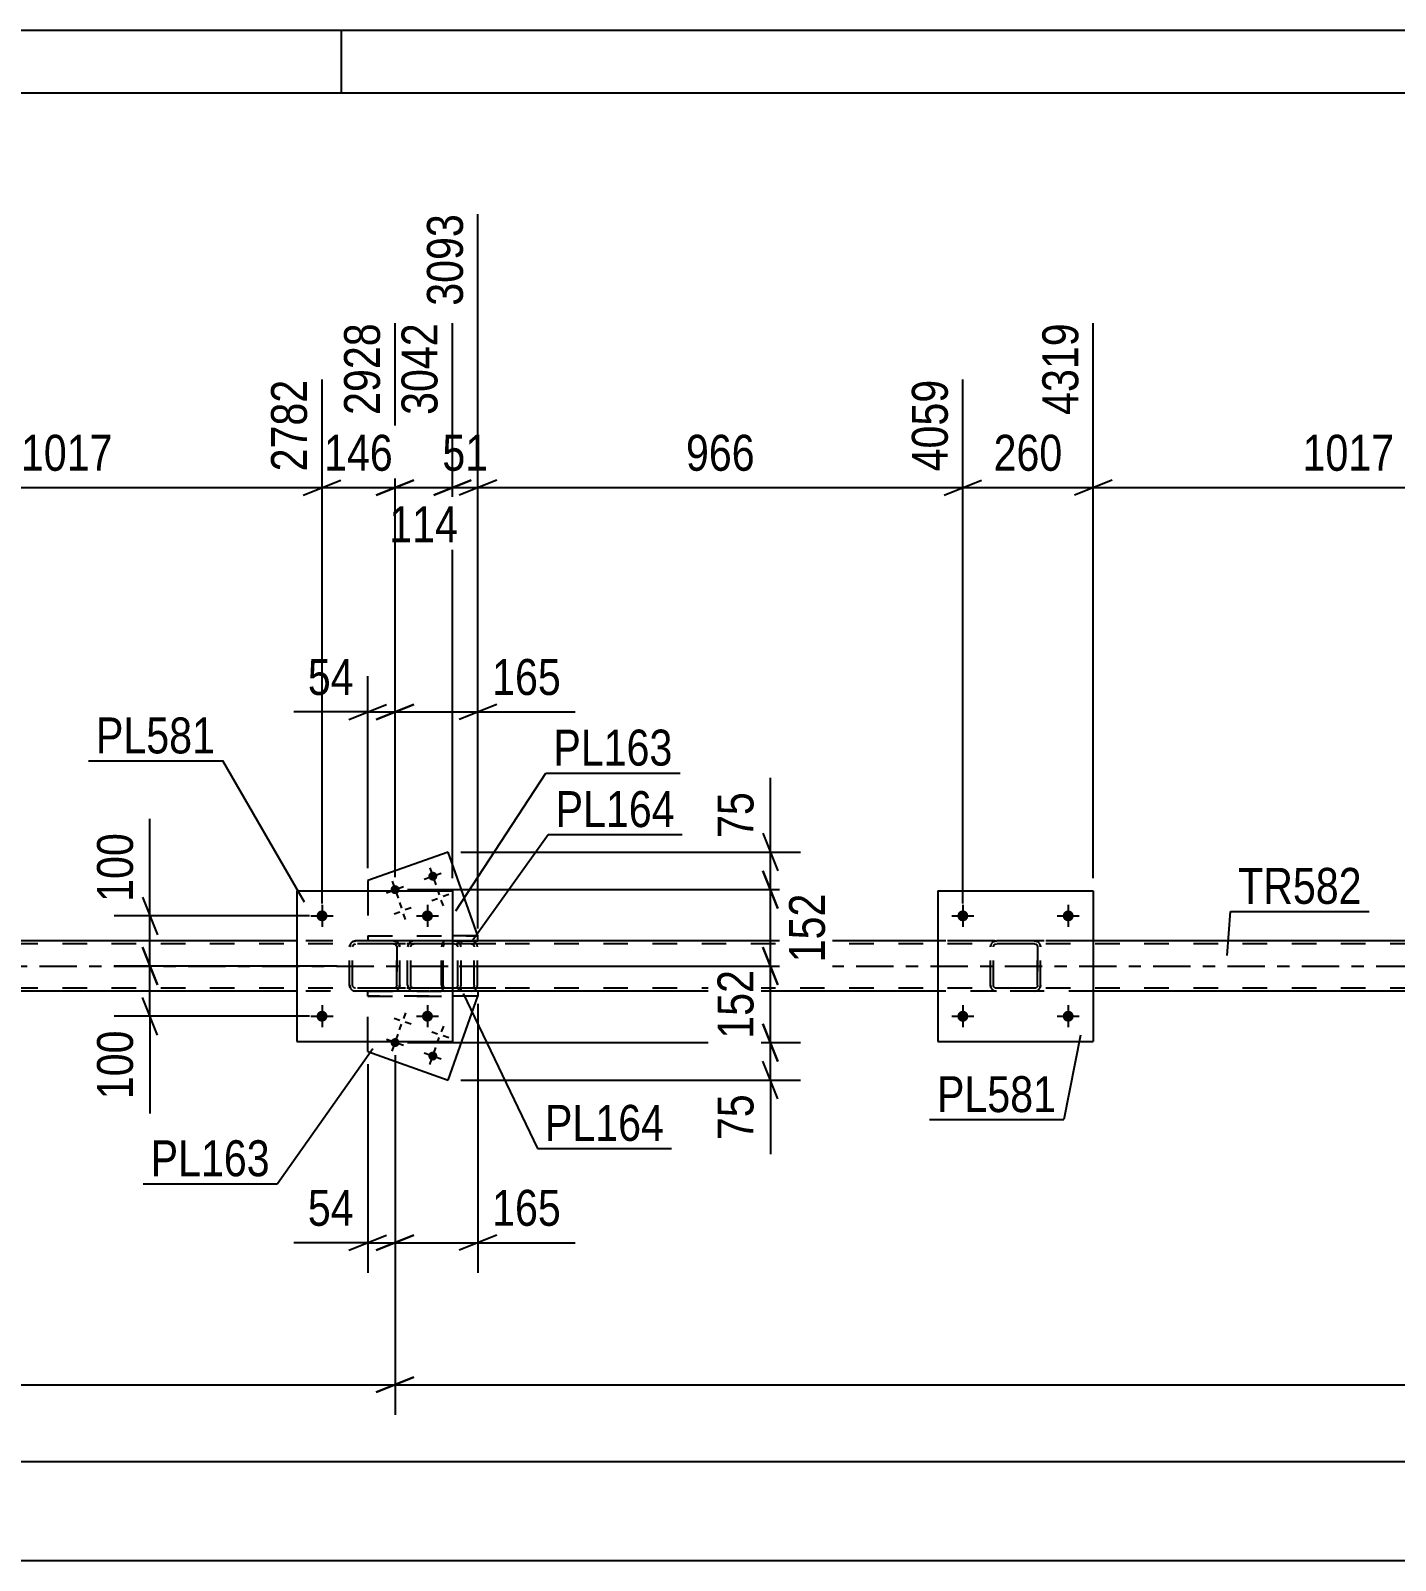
# Model space of a CAD drawing. Header units: millimetres. Extents: x -116 to 725, y -402 to 192.
# Drawn here: x 70.4 to 179.2, y 69.8 to 191.7 of the extents above; entities that cross this region are included whole.
import ezdxf

# ---------------------------------------------------------------- set-up
doc = ezdxf.new("R2010")
doc.units = ezdxf.units.MM
doc.linetypes.add('DXK_LINE_DOT2', pattern=[3.9198, 1.9599, -1.9599])
doc.linetypes.add('DXK_LINE_DOT3', pattern=[5.9187, 2.979, -0.9799, 0.9799, -0.9799])
doc.styles.add('Arial Narrow', font='ARIALN.TTF', dxfattribs={"height": 0.2})

# ---------------------------------------------------------------- blocks, each defined once
blk = doc.blocks.new('Unknown-200057495-1133')
at = {"color": 5, "linetype": 'Continuous'}
for p, q in [((725.23, 191.75), (-115.77, 191.75)), ((95.23, 186.75), (95.23, 191.75)), ((720.23, 186.75), (-110.77, 186.75))]:
    blk.add_line(p, q, dxfattribs=at)
blk = doc.blocks.new('Bolt-200057495-6686 - 6662')
at = {"linetype": 'Continuous'}
for points in [[(145.19, 121.19, -1), (144.31, 121.19, -1)], [(153.59, 121.19, -1), (152.71, 121.19, -1)]]:
    blk.add_hatch(color=1, dxfattribs=at).paths.add_polyline_path(points)
at = {"color": 1, "linetype": 'Continuous'}
for p, q in [((144.75, 122.07), (144.75, 120.31)), ((153.15, 122.07), (153.15, 120.31)), ((143.87, 121.19), (145.63, 121.19)), ((152.27, 121.19), (154.03, 121.19))]:
    blk.add_line(p, q, dxfattribs=at)
blk = doc.blocks.new('Bolt-200057495-6687 - 6662')
at = {"linetype": 'Continuous'}
for points in [[(145.19, 113.19, -1), (144.31, 113.19, -1)], [(153.59, 113.19, -1), (152.71, 113.19, -1)]]:
    blk.add_hatch(color=1, dxfattribs=at).paths.add_polyline_path(points)
at = {"color": 1, "linetype": 'Continuous'}
for p, q in [((144.75, 114.07), (144.75, 112.31)), ((153.15, 114.07), (153.15, 112.31)), ((143.87, 113.19), (145.63, 113.19)), ((152.27, 113.19), (154.03, 113.19))]:
    blk.add_line(p, q, dxfattribs=at)
blk = doc.blocks.new('Bolt-200057495-6688 - 6662')
at = {"linetype": 'Continuous'}
for points in [[(94.11, 121.19, -1), (93.23, 121.19, -1)], [(102.51, 121.19, -1), (101.63, 121.19, -1)]]:
    blk.add_hatch(color=1, dxfattribs=at).paths.add_polyline_path(points)
at = {"color": 1, "linetype": 'Continuous'}
for p, q in [((93.67, 122.07), (93.67, 120.31)), ((102.07, 122.07), (102.07, 120.31)), ((92.79, 121.19), (94.55, 121.19)), ((101.19, 121.19), (102.95, 121.19))]:
    blk.add_line(p, q, dxfattribs=at)
blk = doc.blocks.new('Bolt-200057495-6689 - 6662')
at = {"linetype": 'Continuous'}
for points in [[(94.11, 113.19, -1), (93.23, 113.19, -1)], [(102.51, 113.19, -1), (101.63, 113.19, -1)]]:
    blk.add_hatch(color=1, dxfattribs=at).paths.add_polyline_path(points)
at = {"color": 1, "linetype": 'Continuous'}
for p, q in [((93.67, 114.07), (93.67, 112.31)), ((102.07, 114.07), (102.07, 112.31)), ((92.79, 113.19), (94.55, 113.19)), ((101.19, 113.19), (102.95, 113.19))]:
    blk.add_line(p, q, dxfattribs=at)
blk = doc.blocks.new('Part-200057495-6762 - 6662')
at = {"color": 2, "linetype": 'Continuous'}
for p, q in [((142.75, 123.19), (142.75, 111.19)), ((142.75, 123.19), (155.15, 123.19)), ((155.15, 123.19), (155.15, 111.19)), ((142.75, 111.19), (155.15, 111.19))]:
    blk.add_line(p, q, dxfattribs=at)
blk = doc.blocks.new('Part-200057495-6763 - 6662')
at = {"color": 7, "linetype": 'DXK_LINE_DOT2'}
for p, q in [((146.95, 118.71), (146.98, 118.89)), ((146.98, 118.89), (146.95, 118.71)), ((146.95, 115.67), (146.95, 118.71)), ((146.95, 115.67), (146.95, 118.71)), ((147.19, 118.71), (147.2, 118.8)), ((147.19, 115.67), (147.19, 118.71)), ((147.19, 115.67), (147.19, 118.71)), ((147.2, 118.8), (147.26, 118.88)), ((147.24, 119.15), (147.43, 119.19)), ((147.43, 119.19), (147.24, 119.15)), ((147.26, 118.88), (147.33, 118.93)), ((147.33, 118.93), (147.43, 118.95)), ((150.47, 119.19), (147.43, 119.19)), ((150.47, 118.95), (147.43, 118.95)), ((150.47, 119.19), (150.65, 119.15)), ((150.65, 119.15), (150.47, 119.19)), ((150.47, 118.95), (150.56, 118.93)), ((150.56, 118.93), (150.64, 118.88)), ((150.64, 118.88), (150.69, 118.8)), ((150.69, 118.8), (150.71, 118.71)), ((150.71, 115.67), (150.71, 118.71)), ((150.71, 118.71), (150.71, 115.67)), ((150.91, 118.89), (150.95, 118.71)), ((150.95, 118.71), (150.91, 118.89)), ((150.95, 115.67), (150.95, 118.71)), ((150.95, 115.67), (150.95, 118.71)), ((146.98, 115.48), (146.95, 115.67)), ((146.95, 115.67), (146.98, 115.48)), ((147.2, 115.57), (147.19, 115.67)), ((147.26, 115.5), (147.2, 115.57)), ((147.43, 115.19), (147.24, 115.22)), ((147.24, 115.22), (147.43, 115.19)), ((147.33, 115.44), (147.26, 115.5)), ((147.43, 115.43), (147.33, 115.44)), ((150.47, 115.43), (147.43, 115.43)), ((150.47, 115.19), (147.43, 115.19)), ((150.56, 115.44), (150.47, 115.43)), ((150.65, 115.22), (150.47, 115.19)), ((150.47, 115.19), (150.65, 115.22)), ((150.64, 115.5), (150.56, 115.44)), ((150.69, 115.57), (150.64, 115.5)), ((150.71, 115.67), (150.69, 115.57)), ((150.95, 115.67), (150.91, 115.48)), ((150.91, 115.48), (150.95, 115.67))]:
    blk.add_line(p, q, dxfattribs=at)
at = {"color": 7, "linetype": 'DXK_LINE_DOT3'}
blk.add_line((148.95, 117.19), (148.95, 117.19), dxfattribs=at)
at = {"color": 7, "linetype": 'DXK_LINE_DOT2'}
for centre, start, end in [((147.43, 118.71), 112.5, 157.5), ((147.43, 118.71), 112.5, 157.5), ((150.47, 118.71), 22.5, 67.5), ((150.47, 118.71), 22.5, 67.5), ((147.43, 115.67), 202.5, 247.5), ((147.43, 115.67), 202.5, 247.5), ((150.47, 115.67), 292.5, 337.5), ((150.47, 115.67), 292.5, 337.5)]:
    blk.add_arc(centre, 0.48, start, end, dxfattribs=at)
blk = doc.blocks.new('Part-200057495-6768 - 6662')
at = {"color": 2, "linetype": 'Continuous'}
for p, q in [((91.67, 123.19), (91.67, 111.19)), ((91.67, 123.19), (104.07, 123.19)), ((104.07, 123.19), (104.07, 111.19)), ((91.67, 111.19), (104.07, 111.19))]:
    blk.add_line(p, q, dxfattribs=at)
blk = doc.blocks.new('Part-200057495-6769 - 6662')
at = {"color": 7, "linetype": 'DXK_LINE_DOT2'}
for p, q in [((95.87, 118.71), (95.9, 118.89)), ((95.9, 118.89), (95.87, 118.71)), ((95.87, 115.67), (95.87, 118.71)), ((95.87, 115.67), (95.87, 118.71)), ((96.11, 118.71), (96.12, 118.8)), ((96.11, 115.67), (96.11, 118.71)), ((96.11, 115.67), (96.11, 118.71)), ((96.12, 118.8), (96.18, 118.88)), ((96.16, 119.15), (96.35, 119.19)), ((96.35, 119.19), (96.16, 119.15)), ((96.18, 118.88), (96.25, 118.93)), ((96.25, 118.93), (96.35, 118.95)), ((99.39, 119.19), (96.35, 119.19)), ((99.39, 118.95), (96.35, 118.95)), ((99.39, 119.19), (99.57, 119.15)), ((99.57, 119.15), (99.39, 119.19)), ((99.39, 118.95), (99.48, 118.93)), ((99.48, 118.93), (99.56, 118.88)), ((99.56, 118.88), (99.61, 118.8)), ((99.61, 118.8), (99.63, 118.71)), ((99.63, 115.67), (99.63, 118.71)), ((99.63, 118.71), (99.63, 115.67)), ((99.83, 118.89), (99.87, 118.71)), ((99.87, 118.71), (99.83, 118.89)), ((99.87, 115.67), (99.87, 118.71)), ((99.87, 115.67), (99.87, 118.71)), ((95.9, 115.48), (95.87, 115.67)), ((95.87, 115.67), (95.9, 115.48)), ((96.12, 115.57), (96.11, 115.67)), ((96.18, 115.5), (96.12, 115.57)), ((96.35, 115.19), (96.16, 115.22)), ((96.16, 115.22), (96.35, 115.19)), ((96.25, 115.44), (96.18, 115.5)), ((96.35, 115.43), (96.25, 115.44)), ((99.39, 115.43), (96.35, 115.43)), ((99.39, 115.19), (96.35, 115.19)), ((99.48, 115.44), (99.39, 115.43)), ((99.57, 115.22), (99.39, 115.19)), ((99.39, 115.19), (99.57, 115.22)), ((99.56, 115.5), (99.48, 115.44)), ((99.61, 115.57), (99.56, 115.5)), ((99.63, 115.67), (99.61, 115.57)), ((99.87, 115.67), (99.83, 115.48)), ((99.83, 115.48), (99.87, 115.67))]:
    blk.add_line(p, q, dxfattribs=at)
at = {"color": 7, "linetype": 'DXK_LINE_DOT3'}
blk.add_line((97.87, 117.19), (97.87, 117.19), dxfattribs=at)
at = {"color": 7, "linetype": 'DXK_LINE_DOT2'}
for centre, start, end in [((96.35, 118.71), 112.5, 157.5), ((96.35, 118.71), 112.5, 157.5), ((99.39, 118.71), 22.5, 67.5), ((99.39, 118.71), 22.5, 67.5), ((96.35, 115.67), 202.5, 247.5), ((96.35, 115.67), 202.5, 247.5), ((99.39, 115.67), 292.5, 337.5), ((99.39, 115.67), 292.5, 337.5)]:
    blk.add_arc(centre, 0.48, start, end, dxfattribs=at)
blk = doc.blocks.new('Bolt-200057495-6948 - 6662')
at = {"linetype": 'Continuous'}
for points in [[(102.84, 124.47, -1), (102.16, 124.23, -1)], [(99.83, 123.4, -1), (99.15, 123.16, -1)]]:
    blk.add_hatch(color=1, dxfattribs=at).paths.add_polyline_path(points)
at = {"color": 1, "linetype": 'Continuous'}
for p, q in [((101.82, 124.11), (103.18, 124.59)), ((102.26, 125.03), (102.74, 123.67)), ((98.81, 123.04), (100.16, 123.52)), ((99.25, 123.96), (99.73, 122.6)), ((102.86, 123.33), (103.02, 122.88)), ((99.85, 122.26), (100.01, 121.81)), ((102.42, 122.41), (102.88, 122.57)), ((103.34, 121.98), (103.18, 122.43)), ((103.78, 122.9), (103.33, 122.74)), ((99.41, 121.34), (99.86, 121.51)), ((100.33, 120.91), (100.17, 121.36)), ((100.77, 121.83), (100.31, 121.67))]:
    blk.add_line(p, q, dxfattribs=at)
blk = doc.blocks.new('Part-200057495-6824 - 6662')
at = {"color": 7, "linetype": 'DXK_LINE_DOT2'}
for p, q in [((97.32, 119.59), (97.32, 119.19)), ((97.32, 119.59), (104.07, 119.59)), ((104.07, 119.19), (97.32, 119.19))]:
    blk.add_line(p, q, dxfattribs=at)
at = {"color": 2, "linetype": 'Continuous'}
for p, q in [((106.1, 119.59), (104.07, 119.59)), ((106.1, 119.19), (106.1, 119.59)), ((104.07, 119.19), (106.1, 119.19))]:
    blk.add_line(p, q, dxfattribs=at)
blk = doc.blocks.new('Part-200057495-6829 - 6662')
at = {"color": 7, "linetype": 'DXK_LINE_DOT2'}
for p, q in [((97.32, 114.79), (97.32, 115.19)), ((97.32, 115.19), (104.07, 115.19)), ((97.32, 114.79), (104.07, 114.79))]:
    blk.add_line(p, q, dxfattribs=at)
at = {"color": 2, "linetype": 'Continuous'}
for p, q in [((106.1, 115.19), (104.07, 115.19)), ((106.1, 114.79), (104.07, 114.79)), ((106.1, 115.19), (106.1, 114.79))]:
    blk.add_line(p, q, dxfattribs=at)
blk = doc.blocks.new('Part-200057495-6856 - 6662')
at = {"color": 7, "linetype": 'DXK_LINE_DOT2'}
for p in [(106.1, 114.79), (97.32, 111.19)]:
    blk.add_line(p, (97.32, 114.79), dxfattribs=at)
at = {"color": 2, "linetype": 'Continuous'}
for p, q in [((103.73, 108.1), (106.1, 114.79)), ((97.32, 110.37), (97.32, 111.19)), ((97.32, 110.37), (103.73, 108.1))]:
    blk.add_line(p, q, dxfattribs=at)
blk = doc.blocks.new('Part-200057495-6861 - 6662')
at = {"color": 2, "linetype": 'Continuous'}
for p, q in [((103.73, 126.27), (97.32, 124)), ((106.1, 119.59), (103.73, 126.27)), ((97.32, 124), (97.32, 123.19))]:
    blk.add_line(p, q, dxfattribs=at)
at = {"color": 7, "linetype": 'DXK_LINE_DOT2'}
for p, q in [((97.32, 123.19), (97.32, 119.59)), ((97.32, 119.59), (106.1, 119.59))]:
    blk.add_line(p, q, dxfattribs=at)
blk = doc.blocks.new('Part-200057495-6877 - 6662')
at = {"color": 7, "linetype": 'DXK_LINE_DOT2'}
for p, q in [((631.55, 118.95), (-17.63, 118.95)), ((631.55, 119.19), (-5.82, 119.19)), ((106.1, 119.19), (91.67, 119.19)), ((155.15, 119.19), (142.75, 119.19)), ((631.55, 115.43), (-17.63, 115.43)), ((106.1, 115.19), (91.67, 115.19)), ((155.15, 115.19), (142.75, 115.19))]:
    blk.add_line(p, q, dxfattribs=at)
at = {"color": 2, "linetype": 'Continuous'}
for p, q in [((91.67, 119.19), (52.98, 119.19)), ((142.75, 119.19), (106.1, 119.19)), ((193.83, 119.19), (155.15, 119.19)), ((91.67, 115.19), (52.98, 115.19)), ((142.75, 115.19), (106.1, 115.19)), ((193.83, 115.19), (155.15, 115.19))]:
    blk.add_line(p, q, dxfattribs=at)
at = {"color": 7, "linetype": 'DXK_LINE_DOT3'}
blk.add_line((-17.63, 117.19), (631.55, 117.19), dxfattribs=at)
blk = doc.blocks.new('Part-200057495-6893 - 6662')
at = {"color": 7, "linetype": 'DXK_LINE_DOT2'}
for p, q in [((103.22, 118.89), (103.2, 118.71)), ((103.2, 115.67), (103.2, 118.71)), ((103.28, 119.05), (103.22, 118.89)), ((103.37, 119.15), (103.28, 119.05)), ((103.33, 118.71), (103.34, 118.8)), ((103.33, 115.67), (103.33, 118.71)), ((103.34, 118.8), (103.37, 118.88)), ((103.47, 119.19), (103.37, 119.15)), ((103.37, 118.88), (103.42, 118.93)), ((103.42, 118.93), (103.47, 118.95)), ((107.53, 119.19), (103.47, 119.19)), ((107.53, 118.95), (103.47, 118.95)), ((104.75, 119.19), (104.75, 118.95)), ((105.75, 119.15), (105.56, 119.19)), ((105.56, 118.95), (105.66, 118.93)), ((105.66, 118.93), (105.74, 118.88)), ((105.74, 118.88), (105.79, 118.8)), ((105.79, 118.8), (105.81, 118.71)), ((105.81, 115.67), (105.81, 118.71)), ((106.03, 118.88), (106.03, 118.89)), ((106.06, 118.71), (106.03, 118.88)), ((106.06, 115.67), (106.06, 118.71)), ((103.2, 115.67), (103.22, 115.48)), ((103.22, 115.48), (103.28, 115.33)), ((103.28, 115.33), (103.37, 115.22)), ((103.34, 115.57), (103.33, 115.67)), ((103.37, 115.5), (103.34, 115.57)), ((103.42, 115.44), (103.37, 115.5)), ((103.37, 115.22), (103.47, 115.19)), ((103.47, 115.43), (103.42, 115.44)), ((107.53, 115.43), (103.47, 115.43)), ((107.53, 115.19), (103.47, 115.19)), ((104.75, 115.19), (104.75, 115.43)), ((105.66, 115.44), (105.56, 115.43)), ((105.56, 115.19), (105.75, 115.22)), ((105.74, 115.5), (105.66, 115.44)), ((105.79, 115.57), (105.74, 115.5)), ((105.81, 115.67), (105.79, 115.57)), ((106.03, 115.48), (106.06, 115.67))]:
    blk.add_line(p, q, dxfattribs=at)
for centre, start, end in [((105.58, 118.69), 23.8494, 68.8059), ((105.58, 115.68), 291.1941, 336.1506)]:
    blk.add_arc(centre, 0.492, start, end, dxfattribs=at)
blk = doc.blocks.new('Part-200057495-6901 - 6662')
at = {"color": 7, "linetype": 'DXK_LINE_DOT2'}
for p, q in [((104.24, 119.19), (98.7, 119.19)), ((104.24, 118.95), (98.7, 118.95)), ((100.53, 118.88), (100.49, 118.71)), ((100.49, 115.67), (100.49, 118.71)), ((100.53, 118.89), (100.53, 118.88)), ((100.74, 118.71), (100.76, 118.8)), ((100.74, 115.67), (100.74, 118.71)), ((100.76, 118.8), (100.82, 118.88)), ((101, 119.19), (100.8, 119.15)), ((100.82, 118.88), (100.9, 118.93)), ((100.9, 118.93), (101, 118.95)), ((104.43, 119.15), (104.24, 119.19)), ((104.24, 118.95), (104.33, 118.93)), ((104.33, 118.93), (104.42, 118.88)), ((104.42, 118.88), (104.47, 118.8)), ((104.47, 118.8), (104.49, 118.71)), ((104.49, 115.67), (104.49, 118.71)), ((104.71, 118.88), (104.71, 118.89)), ((104.75, 118.71), (104.71, 118.88)), ((104.75, 115.67), (104.75, 118.71)), ((104.24, 115.43), (98.7, 115.43)), ((104.24, 115.19), (98.7, 115.19)), ((100.49, 115.67), (100.53, 115.48)), ((100.76, 115.57), (100.74, 115.67)), ((100.82, 115.5), (100.76, 115.57)), ((100.8, 115.22), (101, 115.19)), ((100.9, 115.44), (100.82, 115.5)), ((101, 115.43), (100.9, 115.44)), ((104.33, 115.44), (104.24, 115.43)), ((104.24, 115.19), (104.43, 115.22)), ((104.42, 115.5), (104.33, 115.44)), ((104.47, 115.57), (104.42, 115.5)), ((104.49, 115.67), (104.47, 115.57)), ((104.71, 115.48), (104.75, 115.67))]:
    blk.add_line(p, q, dxfattribs=at)
for centre, start, end in [((100.98, 118.69), 110.7583, 155.68), ((104.25, 118.69), 24.32, 69.2417), ((100.98, 115.69), 204.32, 249.2417), ((104.25, 115.69), 290.7583, 335.68)]:
    blk.add_arc(centre, 0.496, start, end, dxfattribs=at)
blk = doc.blocks.new('Bolt-200057495-6949 - 6662')
at = {"linetype": 'Continuous'}
for points in [[(99.15, 111.21, -1), (99.83, 110.97, -1)], [(102.16, 110.14, -1), (102.84, 109.9, -1)]]:
    blk.add_hatch(color=1, dxfattribs=at).paths.add_polyline_path(points)
at = {"color": 1, "linetype": 'Continuous'}
for p, q in [((100.33, 113.47), (100.17, 113.01)), ((99.41, 113.03), (99.86, 112.87)), ((99.85, 112.11), (100.01, 112.56)), ((100.77, 112.55), (100.31, 112.71)), ((103.34, 112.4), (103.18, 111.94)), ((100.16, 110.85), (98.81, 111.33)), ((99.25, 110.41), (99.73, 111.77)), ((102.42, 111.96), (102.88, 111.8)), ((102.86, 111.04), (103.02, 111.49)), ((103.78, 111.48), (103.33, 111.64)), ((103.18, 109.78), (101.82, 110.26)), ((102.26, 109.34), (102.74, 110.7))]:
    blk.add_line(p, q, dxfattribs=at)
blk = doc.blocks.new('StraightDimension-200057495-21574 - 6662')
at = {"color": 7, "linetype": 'Continuous'}
for p, q in [((106.1, 120.59), (106.1, 177.13)), ((104.07, 124.19), (104.07, 168.43)), ((102.57, 154.72), (105.57, 155.92)), ((104.07, 155.32), (106.1, 155.32)), ((107.6, 155.92), (104.6, 154.72))]:
    blk.add_line(p, q, dxfattribs=at)
at = {"color": 0, "linetype": 'Continuous'}
blk.add_wipeout([(105.5, 177.73), (101.3, 177.73), (101.3, 169.22), (105.5, 169.22)], dxfattribs=at)
at = {"color": 0}
blk.add_wipeout([(107.51, 156.07), (107.51, 160.27), (102.66, 160.27), (102.66, 156.07)], dxfattribs=at)
at = {"color": 3, "linetype": 'Continuous', "style": 'Arial Narrow'}
blk.add_text('3093', height=2.863, rotation=90.0002, dxfattribs=at).set_placement((104.9, 169.82))
at = {"color": 3, "style": 'Arial Narrow'}
blk.add_text('51', height=2.863, dxfattribs=at).set_placement((103.26, 156.67))
blk = doc.blocks.new('StraightDimension-200057495-7061 - 6662')
at = {"color": 7, "linetype": 'Continuous'}
for p, q in [((129.41, 126.27), (129.41, 132.18)), ((129.41, 126.27), (129.41, 132.18)), ((128.81, 127.77), (130.01, 124.77)), ((104.73, 126.27), (131.81, 126.27)), ((129.41, 123.28), (129.41, 126.27)), ((130.01, 121.78), (128.81, 124.78)), ((100.49, 123.28), (131.81, 123.28))]:
    blk.add_line(p, q, dxfattribs=at)
at = {"color": 0}
blk.add_wipeout([(128.66, 131.65), (124.46, 131.65), (124.46, 126.8), (128.66, 126.8)], dxfattribs=at)
at = {"color": 3, "style": 'Arial Narrow'}
blk.add_text('75', height=2.863, rotation=90.0002, dxfattribs=at).set_placement((128.06, 127.4))
blk = doc.blocks.new('StraightDimension-200057495-7093 - 6662')
at = {"color": 7, "linetype": 'Continuous'}
for p, q in [((99.49, 110.09), (99.49, 92.74)), ((97.32, 109.37), (97.32, 92.74)), ((97.32, 95.14), (91.42, 95.14)), ((97.32, 95.14), (91.42, 95.14)), ((95.82, 94.54), (98.82, 95.74)), ((97.32, 95.14), (99.49, 95.14)), ((100.99, 95.74), (97.99, 94.54))]:
    blk.add_line(p, q, dxfattribs=at)
at = {"color": 0}
blk.add_wipeout([(96.8, 95.89), (96.8, 100.09), (91.94, 100.09), (91.94, 95.89)], dxfattribs=at)
at = {"color": 3, "style": 'Arial Narrow'}
blk.add_text('54', height=2.863, dxfattribs=at).set_placement((92.54, 96.49))
blk = doc.blocks.new('StraightDimension-200057495-7103 - 6662')
at = {"color": 7, "linetype": 'Continuous'}
for p, q in [((106.1, 114.19), (106.1, 92.74)), ((99.49, 110.09), (99.49, 92.74)), ((97.99, 94.54), (100.99, 95.74)), ((99.49, 95.14), (106.1, 95.14)), ((107.6, 95.74), (104.6, 94.54)), ((106.1, 95.14), (113.84, 95.14)), ((106.1, 95.14), (113.84, 95.14))]:
    blk.add_line(p, q, dxfattribs=at)
at = {"color": 0}
blk.add_wipeout([(113.31, 95.89), (113.31, 100.09), (106.63, 100.09), (106.63, 95.89)], dxfattribs=at)
at = {"color": 3, "style": 'Arial Narrow'}
blk.add_text('165', height=2.863, dxfattribs=at).set_placement((107.23, 96.49))
blk = doc.blocks.new('StraightDimension-200057495-7017 - 6662')
at = {"color": 7, "linetype": 'Continuous'}
for p, q in [((128.81, 112.59), (130.01, 109.59)), ((100.49, 111.09), (131.81, 111.09)), ((129.41, 108.1), (129.41, 111.09)), ((130.01, 106.6), (128.81, 109.6)), ((104.73, 108.1), (131.81, 108.1)), ((129.41, 108.1), (129.41, 102.19)), ((129.41, 108.1), (129.41, 102.19))]:
    blk.add_line(p, q, dxfattribs=at)
at = {"color": 0}
blk.add_wipeout([(128.66, 107.58), (124.46, 107.58), (124.46, 102.72), (128.66, 102.72)], dxfattribs=at)
at = {"color": 3, "style": 'Arial Narrow'}
blk.add_text('75', height=2.863, rotation=90.0002, dxfattribs=at).set_placement((128.06, 103.32))
blk = doc.blocks.new('StraightDimension-200057495-7027 - 6662')
at = {"color": 7, "linetype": 'Continuous'}
for p, q in [((128.81, 118.69), (130.01, 115.69)), ((104.6, 117.19), (131.81, 117.19)), ((129.41, 111.09), (129.41, 117.19)), ((130.01, 109.59), (128.81, 112.59)), ((100.49, 111.09), (131.81, 111.09))]:
    blk.add_line(p, q, dxfattribs=at)
at = {"color": 0}
blk.add_wipeout([(128.66, 117.48), (124.46, 117.48), (124.46, 110.8), (128.66, 110.8)], dxfattribs=at)
at = {"color": 3, "style": 'Arial Narrow'}
blk.add_text('152', height=2.863, rotation=90.0002, dxfattribs=at).set_placement((128.06, 111.4))
blk = doc.blocks.new('StraightDimension-200057495-7044 - 6662')
at = {"color": 7, "linetype": 'Continuous'}
for p, q in [((128.81, 124.78), (130.01, 121.78)), ((100.49, 123.28), (132.26, 123.28)), ((129.41, 117.19), (129.41, 123.28)), ((130.01, 115.69), (128.81, 118.69)), ((104.6, 117.19), (132.26, 117.19))]:
    blk.add_line(p, q, dxfattribs=at)
at = {"color": 0}
blk.add_wipeout([(134.36, 123.58), (130.16, 123.58), (130.16, 116.89), (134.36, 116.89)], dxfattribs=at)
at = {"color": 3, "style": 'Arial Narrow'}
blk.add_text('152', height=2.863, rotation=90.0002, dxfattribs=at).set_placement((133.76, 117.49))
blk = doc.blocks.new('StraightDimension-200057495-7072 - 6662')
at = {"color": 7, "linetype": 'Continuous'}
for p, q in [((99.49, 124.28), (99.49, 140.3)), ((106.1, 120.19), (106.1, 140.3)), ((97.99, 136.85), (100.99, 138.05)), ((107.6, 138.05), (104.6, 136.85)), ((99.49, 137.45), (106.1, 137.45)), ((106.1, 137.45), (113.84, 137.45)), ((106.1, 137.45), (113.84, 137.45))]:
    blk.add_line(p, q, dxfattribs=at)
at = {"color": 0}
blk.add_wipeout([(113.31, 138.2), (113.31, 142.4), (106.63, 142.4), (106.63, 138.2)], dxfattribs=at)
at = {"color": 3, "style": 'Arial Narrow'}
blk.add_text('165', height=2.863, dxfattribs=at).set_placement((107.23, 138.8))
blk = doc.blocks.new('StraightDimension-200057495-7082 - 6662')
at = {"color": 7, "linetype": 'Continuous'}
for p, q in [((97.32, 125), (97.32, 140.3)), ((99.49, 124.28), (99.49, 140.3)), ((95.82, 136.85), (98.82, 138.05)), ((100.99, 138.05), (97.99, 136.85)), ((97.32, 137.45), (91.42, 137.45)), ((97.32, 137.45), (91.42, 137.45)), ((97.32, 137.45), (99.49, 137.45))]:
    blk.add_line(p, q, dxfattribs=at)
at = {"color": 0}
blk.add_wipeout([(96.8, 138.2), (96.8, 142.4), (91.94, 142.4), (91.94, 138.2)], dxfattribs=at)
at = {"color": 3, "style": 'Arial Narrow'}
blk.add_text('54', height=2.863, dxfattribs=at).set_placement((92.54, 138.8))
blk = doc.blocks.new('StraightDimension-200057495-7211 - 6662')
at = {"color": 7, "linetype": 'Continuous'}
blk.add_line((-18.27, 69.82), (677.22, 69.82), dxfattribs=at)
blk = doc.blocks.new('StraightDimension-200057495-7316 - 6662')
at = {"color": 7, "linetype": 'Continuous'}
blk.add_line((-17.63, 77.7), (676.58, 77.7), dxfattribs=at)
blk = doc.blocks.new('StraightDimension-200057495-7347 - 6662')
at = {"color": 7, "linetype": 'Continuous'}
for p, q in [((99.49, 110.09), (99.49, 81.42)), ((13.04, 102.97), (13.04, 81.42)), ((14.54, 84.42), (11.54, 83.22)), ((97.99, 83.22), (100.99, 84.42)), ((13.04, 83.82), (99.49, 83.82))]:
    blk.add_line(p, q, dxfattribs=at)
at = {"color": 0}
blk.add_wipeout([(60.52, 84.57), (60.52, 88.77), (52.01, 88.77), (52.01, 84.57)], dxfattribs=at)
at = {"color": 3, "style": 'Arial Narrow'}
blk.add_text('2161', height=2.863, dxfattribs=at).set_placement((52.61, 85.17))
blk = doc.blocks.new('StraightDimension-200057495-7357 - 6662')
at = {"color": 7, "linetype": 'Continuous'}
for p, q in [((99.49, 110.09), (99.49, 81.42)), ((100.99, 84.42), (97.99, 83.22)), ((99.49, 83.82), (676.58, 83.82))]:
    blk.add_line(p, q, dxfattribs=at)
blk = doc.blocks.new('StraightDimension-200057495-7409 - 6662')
at = {"color": 7, "linetype": 'Continuous'}
for p, q in [((79.35, 118.69), (80.55, 115.69)), ((94.87, 117.19), (77.1, 117.19)), ((79.95, 113.19), (79.95, 117.19)), ((80.55, 111.69), (79.35, 114.69)), ((92.67, 113.19), (77.1, 113.19)), ((79.95, 113.19), (79.95, 105.45)), ((79.95, 113.19), (79.95, 105.45))]:
    blk.add_line(p, q, dxfattribs=at)
at = {"color": 0}
blk.add_wipeout([(79.2, 112.66), (75, 112.66), (75, 105.98), (79.2, 105.98)], dxfattribs=at)
at = {"color": 3, "style": 'Arial Narrow'}
blk.add_text('100', height=2.863, rotation=90.0002, dxfattribs=at).set_placement((78.6, 106.58))
blk = doc.blocks.new('StraightDimension-200057495-7422 - 6662')
at = {"color": 7, "linetype": 'Continuous'}
for p, q in [((79.95, 121.19), (79.95, 128.92)), ((79.95, 121.19), (79.95, 128.92)), ((79.35, 122.69), (80.55, 119.69)), ((92.67, 121.19), (77.1, 121.19)), ((79.95, 117.19), (79.95, 121.19)), ((80.55, 115.69), (79.35, 118.69)), ((94.87, 117.19), (77.1, 117.19))]:
    blk.add_line(p, q, dxfattribs=at)
at = {"color": 0}
blk.add_wipeout([(79.2, 128.4), (75, 128.4), (75, 121.71), (79.2, 121.71)], dxfattribs=at)
at = {"color": 3, "style": 'Arial Narrow'}
blk.add_text('100', height=2.863, rotation=90.0002, dxfattribs=at).set_placement((78.6, 122.31))
blk = doc.blocks.new('StraightDimension-200057495-21571 - 6662')
at = {"color": 7, "linetype": 'Continuous'}
for p, q in [((155.15, 124.19), (155.15, 168.43)), ((195.83, 122.19), (195.83, 163.93)), ((156.65, 155.92), (153.65, 154.72)), ((155.15, 155.32), (195.83, 155.32)), ((194.33, 154.72), (197.33, 155.92))]:
    blk.add_line(p, q, dxfattribs=at)
at = {"color": 0}
blk.add_wipeout([(179.74, 156.07), (179.74, 160.27), (171.23, 160.27), (171.23, 156.07)], dxfattribs=at)
at = {"color": 3, "style": 'Arial Narrow'}
blk.add_text('1017', height=2.863, dxfattribs=at).set_placement((171.83, 156.67))
at = {"color": 0, "linetype": 'Continuous'}
blk.add_wipeout([(195.23, 164.53), (191.03, 164.53), (191.03, 156.02), (195.23, 156.02)], dxfattribs=at)
at = {"color": 3, "linetype": 'Continuous', "style": 'Arial Narrow'}
blk.add_text('5336', height=2.863, rotation=90.0002, dxfattribs=at).set_placement((194.63, 156.62))
blk = doc.blocks.new('StraightDimension-200057495-21572 - 6662')
at = {"color": 7, "linetype": 'Continuous'}
for p, q in [((155.15, 124.19), (155.15, 168.43)), ((144.75, 122.19), (144.75, 163.93)), ((143.25, 154.72), (146.25, 155.92)), ((144.75, 155.32), (155.15, 155.32)), ((156.65, 155.92), (153.65, 154.72))]:
    blk.add_line(p, q, dxfattribs=at)
at = {"color": 0}
blk.add_wipeout([(153.29, 156.07), (153.29, 160.27), (146.6, 160.27), (146.6, 156.07)], dxfattribs=at)
at = {"color": 3, "style": 'Arial Narrow'}
blk.add_text('260', height=2.863, dxfattribs=at).set_placement((147.2, 156.67))
at = {"color": 0, "linetype": 'Continuous'}
blk.add_wipeout([(154.55, 169.03), (150.35, 169.03), (150.35, 160.52), (154.55, 160.52)], dxfattribs=at)
at = {"color": 3, "linetype": 'Continuous', "style": 'Arial Narrow'}
blk.add_text('4319', height=2.863, rotation=90.0002, dxfattribs=at).set_placement((153.95, 161.12))
blk = doc.blocks.new('StraightDimension-200057495-21573 - 6662')
at = {"color": 7, "linetype": 'Continuous'}
for p, q in [((106.1, 120.59), (106.1, 177.13)), ((144.75, 122.19), (144.75, 163.93)), ((107.6, 155.92), (104.6, 154.72)), ((106.1, 155.32), (144.75, 155.32)), ((143.25, 154.72), (146.25, 155.92))]:
    blk.add_line(p, q, dxfattribs=at)
at = {"color": 0}
blk.add_wipeout([(128.77, 156.07), (128.77, 160.27), (122.08, 160.27), (122.08, 156.07)], dxfattribs=at)
at = {"color": 3, "style": 'Arial Narrow'}
blk.add_text('966', height=2.863, dxfattribs=at).set_placement((122.68, 156.67))
at = {"color": 0, "linetype": 'Continuous'}
blk.add_wipeout([(144.15, 164.53), (139.95, 164.53), (139.95, 156.02), (144.15, 156.02)], dxfattribs=at)
at = {"color": 3, "linetype": 'Continuous', "style": 'Arial Narrow'}
blk.add_text('4059', height=2.863, rotation=90.0002, dxfattribs=at).set_placement((143.55, 156.62))
blk = doc.blocks.new('StraightDimension-200057495-21575 - 6662')
at = {"color": 7, "linetype": 'Continuous'}
for p, q in [((99.49, 124.28), (99.49, 168.43)), ((104.07, 124.19), (104.07, 168.43)), ((97.99, 154.72), (100.99, 155.92)), ((99.49, 155.32), (104.07, 155.32)), ((105.57, 155.92), (102.57, 154.72))]:
    blk.add_line(p, q, dxfattribs=at)
at = {"color": 0, "linetype": 'Continuous'}
blk.add_wipeout([(103.47, 169.03), (99.27, 169.03), (99.27, 160.52), (103.47, 160.52)], dxfattribs=at)
at = {"color": 0}
blk.add_wipeout([(105.12, 150.37), (105.12, 154.57), (98.43, 154.57), (98.43, 150.37)], dxfattribs=at)
at = {"color": 3, "linetype": 'Continuous', "style": 'Arial Narrow'}
blk.add_text('3042', height=2.863, rotation=90.0002, dxfattribs=at).set_placement((102.87, 161.12))
at = {"color": 3, "style": 'Arial Narrow'}
blk.add_text('114', height=2.863, dxfattribs=at).set_placement((99.03, 150.97))
blk = doc.blocks.new('StraightDimension-200057495-21576 - 6662')
at = {"color": 7, "linetype": 'Continuous'}
for p, q in [((99.49, 124.28), (99.49, 168.43)), ((93.67, 122.19), (93.67, 163.93)), ((92.17, 154.72), (95.17, 155.92)), ((93.67, 155.32), (99.49, 155.32)), ((100.99, 155.92), (97.99, 154.72))]:
    blk.add_line(p, q, dxfattribs=at)
at = {"color": 0}
blk.add_wipeout([(99.92, 156.07), (99.92, 160.27), (93.23, 160.27), (93.23, 156.07)], dxfattribs=at)
at = {"color": 3, "style": 'Arial Narrow'}
blk.add_text('146', height=2.863, dxfattribs=at).set_placement((93.83, 156.67))
at = {"color": 0, "linetype": 'Continuous'}
blk.add_wipeout([(98.89, 169.03), (94.69, 169.03), (94.69, 160.52), (98.89, 160.52)], dxfattribs=at)
at = {"color": 3, "linetype": 'Continuous', "style": 'Arial Narrow'}
blk.add_text('2928', height=2.863, rotation=90.0002, dxfattribs=at).set_placement((98.29, 161.12))
blk = doc.blocks.new('StraightDimension-200057495-21577 - 6662')
at = {"color": 7, "linetype": 'Continuous'}
for p, q in [((52.98, 124.19), (52.98, 168.43)), ((93.67, 122.19), (93.67, 163.93)), ((54.48, 155.92), (51.48, 154.72)), ((52.98, 155.32), (93.67, 155.32)), ((92.17, 154.72), (95.17, 155.92))]:
    blk.add_line(p, q, dxfattribs=at)
at = {"color": 0}
blk.add_wipeout([(77.58, 156.07), (77.58, 160.27), (69.07, 160.27), (69.07, 156.07)], dxfattribs=at)
at = {"color": 3, "style": 'Arial Narrow'}
blk.add_text('1017', height=2.863, dxfattribs=at).set_placement((69.67, 156.67))
at = {"color": 0, "linetype": 'Continuous'}
blk.add_wipeout([(93.07, 164.53), (88.87, 164.53), (88.87, 156.02), (93.07, 156.02)], dxfattribs=at)
at = {"color": 3, "linetype": 'Continuous', "style": 'Arial Narrow'}
blk.add_text('2782', height=2.863, rotation=90.0002, dxfattribs=at).set_placement((92.47, 156.62))
blk = doc.blocks.new('Mark-200057495-6758 - 6662')
at = {"color": 0}
blk.add_wipeout([(152.19, 105.55), (152.19, 108.55), (142.69, 108.55), (142.69, 105.55)], dxfattribs=at)
blk.add_wipeout([(152.19, 105.55), (152.19, 108.55), (142.69, 108.55), (142.69, 105.55)], dxfattribs=at)
at = {"color": 30, "linetype": 'Continuous'}
for p in [(154.14, 111.68), (142.09, 104.95)]:
    blk.add_line(p, (152.79, 104.95), dxfattribs=at)
at = {"color": 3, "style": 'Arial Narrow'}
blk.add_text('PL581', height=2.863, dxfattribs=at).set_placement((142.69, 105.55))
blk = doc.blocks.new('Mark-200057495-6764 - 6662')
at = {"color": 0}
blk.add_wipeout([(85.16, 134.14), (85.16, 137.14), (75.65, 137.14), (75.65, 134.14)], dxfattribs=at)
blk.add_wipeout([(85.16, 134.14), (85.16, 137.14), (75.65, 137.14), (75.65, 134.14)], dxfattribs=at)
at = {"color": 30, "linetype": 'Continuous'}
for p in [(75.05, 133.54), (92.26, 122.29)]:
    blk.add_line(p, (85.76, 133.54), dxfattribs=at)
at = {"color": 3, "style": 'Arial Narrow'}
blk.add_text('PL581', height=2.863, dxfattribs=at).set_placement((75.65, 134.14))
blk = doc.blocks.new('Mark-200057495-6820 - 6662')
at = {"color": 0}
blk.add_wipeout([(121.79, 128.27), (121.79, 131.27), (112.29, 131.27), (112.29, 128.27)], dxfattribs=at)
blk.add_wipeout([(121.79, 128.27), (121.79, 131.27), (112.29, 131.27), (112.29, 128.27)], dxfattribs=at)
at = {"color": 30, "linetype": 'Continuous'}
for p, q in [((105.69, 119.29), (111.69, 127.67)), ((111.69, 127.67), (122.39, 127.67))]:
    blk.add_line(p, q, dxfattribs=at)
at = {"color": 3, "style": 'Arial Narrow'}
blk.add_text('PL164', height=2.863, dxfattribs=at).set_placement((112.29, 128.27))
blk = doc.blocks.new('Mark-200057495-6825 - 6662')
at = {"color": 0}
blk.add_wipeout([(120.94, 103.26), (120.94, 106.26), (111.44, 106.26), (111.44, 103.26)], dxfattribs=at)
blk.add_wipeout([(120.94, 103.26), (120.94, 106.26), (111.44, 106.26), (111.44, 103.26)], dxfattribs=at)
at = {"color": 30, "linetype": 'Continuous'}
for p, q in [((104.91, 115), (110.84, 102.66)), ((110.84, 102.66), (121.54, 102.66))]:
    blk.add_line(p, q, dxfattribs=at)
at = {"color": 3, "style": 'Arial Narrow'}
blk.add_text('PL164', height=2.863, dxfattribs=at).set_placement((111.44, 103.26))
blk = doc.blocks.new('Mark-200057495-6852 - 6662')
at = {"color": 0}
blk.add_wipeout([(89.51, 100.44), (89.51, 103.44), (80.01, 103.44), (80.01, 100.44)], dxfattribs=at)
blk.add_wipeout([(89.51, 100.44), (89.51, 103.44), (80.01, 103.44), (80.01, 100.44)], dxfattribs=at)
at = {"color": 30, "linetype": 'Continuous'}
for p in [(97.73, 110.6), (79.41, 99.84)]:
    blk.add_line(p, (90.11, 99.84), dxfattribs=at)
at = {"color": 3, "style": 'Arial Narrow'}
blk.add_text('PL163', height=2.863, dxfattribs=at).set_placement((80.01, 100.44))
blk = doc.blocks.new('Mark-200057495-6857 - 6662')
at = {"color": 0}
blk.add_wipeout([(121.61, 133.17), (121.61, 136.17), (112.11, 136.17), (112.11, 133.17)], dxfattribs=at)
blk.add_wipeout([(121.61, 133.17), (121.61, 136.17), (112.11, 136.17), (112.11, 133.17)], dxfattribs=at)
at = {"color": 30, "linetype": 'Continuous'}
for p, q in [((104.34, 121.58), (111.51, 132.57)), ((111.51, 132.57), (122.21, 132.57))]:
    blk.add_line(p, q, dxfattribs=at)
at = {"color": 3, "style": 'Arial Narrow'}
blk.add_text('PL163', height=2.863, dxfattribs=at).set_placement((112.11, 133.17))
blk = doc.blocks.new('Mark-200057495-6873 - 6662')
at = {"color": 0}
blk.add_wipeout([(176.55, 122.15), (176.55, 125.15), (166.69, 125.15), (166.69, 122.15)], dxfattribs=at)
blk.add_wipeout([(176.55, 122.15), (176.55, 125.15), (166.69, 125.15), (166.69, 122.15)], dxfattribs=at)
at = {"color": 30, "linetype": 'Continuous'}
for p, q in [((165.82, 118.03), (166.09, 121.55)), ((166.09, 121.55), (177.15, 121.55))]:
    blk.add_line(p, q, dxfattribs=at)
at = {"color": 3, "style": 'Arial Narrow'}
blk.add_text('TR582', height=2.863, dxfattribs=at).set_placement((166.69, 122.15))

msp = doc.modelspace()

# ---------------------------------------------------------------- block references
for name in ['Unknown-200057495-1133', 'Part-200057495-6861 - 6662', 'Bolt-200057495-6948 - 6662', 'Part-200057495-6768 - 6662', 'Part-200057495-6762 - 6662', 'Bolt-200057495-6688 - 6662', 'Bolt-200057495-6686 - 6662', 'Part-200057495-6824 - 6662', 'Part-200057495-6877 - 6662', 'Part-200057495-6769 - 6662', 'Part-200057495-6901 - 6662', 'Part-200057495-6893 - 6662', 'Part-200057495-6763 - 6662', 'Part-200057495-6829 - 6662', 'Part-200057495-6856 - 6662', 'Bolt-200057495-6689 - 6662', 'Bolt-200057495-6949 - 6662', 'Bolt-200057495-6687 - 6662']:
    msp.add_blockref(name, (0, 0))

# ---------------------------------------------------------------- next in the draw order: block references
for name in ['StraightDimension-200057495-21574 - 6662', 'StraightDimension-200057495-21571 - 6662', 'StraightDimension-200057495-7093 - 6662']:
    msp.add_blockref(name, (0, 0))

# ---------------------------------------------------------------- next in the draw order: block references
for name in ['StraightDimension-200057495-21572 - 6662', 'StraightDimension-200057495-7061 - 6662', 'Mark-200057495-6873 - 6662', 'StraightDimension-200057495-7103 - 6662']:
    msp.add_blockref(name, (0, 0))

# ---------------------------------------------------------------- next in the draw order: block references
msp.add_blockref('StraightDimension-200057495-7017 - 6662', (0, 0))

# ---------------------------------------------------------------- next in the draw order: block references
msp.add_blockref('StraightDimension-200057495-7027 - 6662', (0, 0))

# ---------------------------------------------------------------- next in the draw order: block references
for name in ['StraightDimension-200057495-7044 - 6662', 'StraightDimension-200057495-7211 - 6662']:
    msp.add_blockref(name, (0, 0))

# ---------------------------------------------------------------- next in the draw order: block references
for name in ['StraightDimension-200057495-7072 - 6662', 'StraightDimension-200057495-7316 - 6662']:
    msp.add_blockref(name, (0, 0))

# ---------------------------------------------------------------- next in the draw order: block references
for name in ['StraightDimension-200057495-21573 - 6662', 'StraightDimension-200057495-7082 - 6662', 'StraightDimension-200057495-7347 - 6662']:
    msp.add_blockref(name, (0, 0))

# ---------------------------------------------------------------- next in the draw order: block references
for name in ['StraightDimension-200057495-21575 - 6662', 'StraightDimension-200057495-7409 - 6662', 'StraightDimension-200057495-7357 - 6662']:
    msp.add_blockref(name, (0, 0))

# ---------------------------------------------------------------- next in the draw order: block references
for name in ['Mark-200057495-6820 - 6662', 'StraightDimension-200057495-7422 - 6662', 'Mark-200057495-6825 - 6662', 'Mark-200057495-6758 - 6662', 'Mark-200057495-6852 - 6662']:
    msp.add_blockref(name, (0, 0))

# ---------------------------------------------------------------- next in the draw order: block references
for name in ['StraightDimension-200057495-21576 - 6662', 'Mark-200057495-6857 - 6662']:
    msp.add_blockref(name, (0, 0))

# ---------------------------------------------------------------- next in the draw order: block references
msp.add_blockref('StraightDimension-200057495-21577 - 6662', (0, 0))

# ---------------------------------------------------------------- next in the draw order: block references
msp.add_blockref('Mark-200057495-6764 - 6662', (0, 0))

doc.saveas('drawing.dxf')
